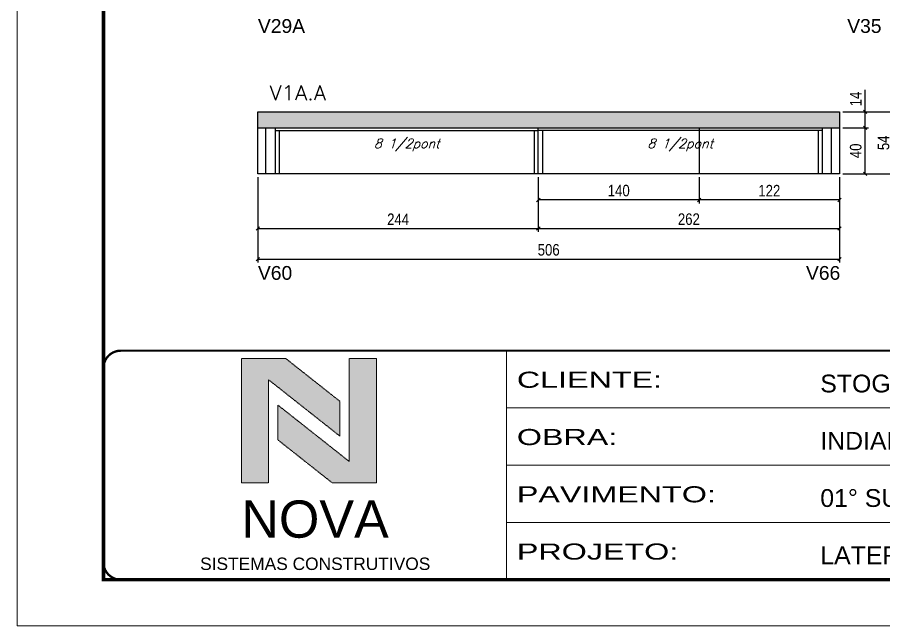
# Model space of a CAD drawing. Extents: x 0 to 6325, y 10169 to 19307.
# Drawn here: x 3170 to 3924, y 14763 to 15292 of the extents above; entities that cross this region are included whole.
import ezdxf

# ---------------------------------------------------------------- set-up
doc = ezdxf.new("R2010")
doc.units = 0
doc.linetypes.add('CONTINUO', pattern=[0])
doc.linetypes.add('DASHED', pattern=[0.75, 0.5, -0.25])
for name, color, linetype in [('1', 1, 'Continuous'), ('5', 5, 'Continuous'), ('COTA', 241, 'Continuous'), ('Painéis', 200, 'Continuous'), ('SARR_2.2x7', 40, 'Continuous'), ('SARR_3.5x7', 81, 'Continuous'), ('texto', 7, 'Continuous')]:
    doc.layers.add(name, color=color, linetype=linetype)
for name, color, linetype, lineweight in [('CARIMBO-LEGENDA', 75, 'Continuous', 15), ('Folhas', 255, 'Continuous', 9), ('SARRAFO DE PRESSAO', 251, 'DASHED', 9), ('Texto Seção', 7, 'Continuous', 15)]:
    doc.layers.add(name, color=color, linetype=linetype, lineweight=lineweight)
doc.styles.add('arial', font='arial.ttf')
doc.styles.add('COTA TECNICA', font='techl___.ttf', dxfattribs={"height": 10})
doc.styles.add('REGUA-120', font='ROMANS.shx', dxfattribs={"height": 15})
doc.styles.add('Romans', font='romans.shx')
doc.styles.get("Standard").update_dxf_attribs({"font": 'arial.ttf'})
doc.styles.add('Tecnologia', font='')
doc.styles.get('Tecnologia').set_extended_font_data('Forgotten Futurist')
doc.dimstyles.new('PAINEL', dxfattribs={"dimtxt": 10, "dimasz": 3, "dimexe": 3, "dimexo": 3, "dimgap": 3, "dimtad": 1, "dimdec": 1, "dimzin": 12, "dimdsep": 46, "dimtxsty": 'COTA TECNICA', "dimblk1": 'OBLIQUE', "dimblk2": 'OBLIQUE', "dimsah": 1, "dimcen": 0.9, "dimclrd": 4, "dimclre": 4, "dimclrt": 240, "dimadec": 1, "dimazin": 3, "dimtfac": 1, "dimtdec": 1, "dimtmove": 0, "dimatfit": 3, "dimfxl": 1, "dimtolj": 1, "dimtzin": 12, "dimarcsym": 0})

# ---------------------------------------------------------------- blocks, each defined once
blk = doc.blocks.new('A$C64660E27')
at = {"layer": 'COTA', "true_color": 0x1a1a1a}
h = blk.add_hatch(color=250, dxfattribs=at)
h.dxf.hatch_style = 1
h.paths.add_polyline_path([(185.36, -11.63), (142.39, -11.63), (142.39, -131.63), (168.79, -131.63), (168.79, -32.18), (237.73, -86.68), (237.73, -53.03)])
at = {"layer": 'COTA'}
h = blk.add_hatch(color=20, dxfattribs=at)
h.dxf.hatch_style = 1
h.paths.add_polyline_path([(273.01, -11.43), (246.61, -11.43), (246.61, -111.07), (177.67, -56.57), (177.67, -90.22), (230.04, -131.63), (273.01, -131.63)])
for p, q in [((142.39, -131.63), (142.39, -11.63)), ((142.39, -11.63), (185.36, -11.63)), ((185.36, -11.63), (237.73, -53.03)), ((273.01, -11.43), (246.61, -11.43)), ((246.61, -111.07), (246.61, -11.43)), ((273.01, -11.43), (273.01, -131.63)), ((168.79, -32.18), (237.73, -86.68)), ((168.79, -131.63), (168.79, -32.18)), ((246.61, -111.07), (177.67, -56.57)), ((177.67, -90.22), (177.67, -56.57)), ((237.73, -86.68), (237.73, -53.03)), ((230.04, -131.63), (177.67, -90.22)), ((142.39, -131.63), (168.79, -131.63)), ((273.01, -131.63), (230.04, -131.63))]:
    blk.add_line(p, q)
at = {"layer": 'CARIMBO-LEGENDA', "color": 7, "linetype": 'Continuous', "ltscale": 100, "style": 'arial'}
blk.add_text('NOVA', height=36, dxfattribs=at).set_placement((142.39, -184.81))
at = {"layer": 'CARIMBO-LEGENDA', "color": 7, "linetype": 'Continuous', "style": 'arial'}
blk.add_text('SISTEMAS CONSTRUTIVOS', height=12, dxfattribs=at).set_placement((102.51, -216.03))
blk = doc.blocks.new('9999999999')
at = {"color": 30, "linetype": 'CONTINUO'}
for p, q in [((98564.56, 34230.21), (98564.56, 34429.45)), ((98564.56, 34379.64), (99583.98, 34379.64)), ((98564.56, 34329.83), (99487.98, 34329.83)), ((98564.56, 34280.02), (99487.98, 34280.02))]:
    blk.add_line(p, q, dxfattribs=at)
at = {"color": 30, "linetype": 'CONTINUO', "const_width": 2}
blk.add_lwpolyline([(99583.98, 34230.21), (99583.98, 34414.45, 0.414214), (99568.98, 34429.45), (98228.98, 34429.45, 0.414214), (98213.98, 34414.45), (98213.98, 34245.21, 0.414214), (98228.98, 34230.21), (99583.98, 34230.21)], format="xyb", dxfattribs=at)
at = {"layer": 'Folhas'}
blk.add_lwpolyline([(98138.98, 34190.21), (99623.98, 34190.21), (99623.98, 35240.21), (98138.98, 35240.21)], close=True, dxfattribs=at)
at = {"layer": 'Folhas', "color": 30, "const_width": 3}
blk.add_lwpolyline([(98213.98, 34230.21), (99583.98, 34230.21), (99583.98, 35200.21), (98213.98, 35200.21)], close=True, dxfattribs=at)
at = {"xscale": 0.9, "yscale": 0.9, "zscale": 0.9}
blk.add_blockref('A$C64660E27', (98205.77, 34433.07), dxfattribs=at)
at = {"color": 7, "linetype": 'Continuous', "ltscale": 5, "style": 'arial'}
for s, height, p in [('STOG', 15.483, (98837.68, 34393.13)), ('INDIANOPOLIS', 15.4829, (98837.68, 34343.32)), ('01° SUBSOLO - PERIFERIA - TRECHO 3', 15.4829, (98837.68, 34293.51)), ('LATERAL DE VIGAS', 15.4829, (98837.68, 34243.7))]:
    blk.add_text(s, height=height, dxfattribs=at).set_placement(p)
at = {"layer": 'Folhas', "color": 7, "style": 'Tecnologia', "width": 1.5}
for s, p in [('CLIENTE:', (98573.65, 34397.17)), ('OBRA:', (98573.65, 34347.31)), ('PAVIMENTO:', (98573.65, 34297.5)), ('PROJETO:', (98573.65, 34247.69))]:
    blk.add_text(s, height=14, dxfattribs=at).set_placement(p)
blk = doc.blocks.new('_Oblique')
at = {"layer": '1', "color": 0, "lineweight": -2}
blk.add_line((-0.5, -0.5), (0.5, 0.5), dxfattribs=at)
blk = doc.blocks.new('*D533')
at = {"layer": 'COTA', "color": 4, "lineweight": -2, "transparency": 16777216}
for p, q in [((3379.36, 15152.93), (3379.36, 15105.35)), ((3623.36, 15152.93), (3623.36, 15105.35)), ((3379.36, 15108.35), (3623.36, 15108.35))]:
    blk.add_line(p, q, dxfattribs=at)
at = {"layer": 'Defpoints', "color": 0, "transparency": 16777216}
for p in [(3379.36, 15155.93), (3623.36, 15155.93), (3623.36, 15108.35)]:
    blk.add_point(p, dxfattribs=at)
at = {"layer": 'COTA', "color": 4, "lineweight": -2, "transparency": 16777216, "xscale": 3, "yscale": 3, "zscale": 3, "rotation": 180}
blk.add_blockref('_Oblique', (3379.36, 15108.35), dxfattribs=at)
at = {"layer": 'COTA', "color": 4, "lineweight": -2, "transparency": 16777216, "xscale": 3, "yscale": 3, "zscale": 3}
blk.add_blockref('_Oblique', (3623.36, 15108.35), dxfattribs=at)
at = {"layer": 'COTA', "color": 240, "transparency": 16777216, "insert": (3501.36, 15116.43), "char_height": 10, "attachment_point": 5, "style": 'COTA TECNICA'}
blk.add_mtext('\\A1;244', dxfattribs=at)
blk = doc.blocks.new('*D534')
at = {"layer": 'COTA', "color": 4, "lineweight": -2, "transparency": 16777216}
for p, q in [((3623.36, 15152.93), (3623.36, 15105.35)), ((3885.36, 15152.93), (3885.36, 15105.35)), ((3623.36, 15108.35), (3885.36, 15108.35))]:
    blk.add_line(p, q, dxfattribs=at)
at = {"layer": 'Defpoints', "color": 0, "transparency": 16777216}
for p in [(3623.36, 15155.93), (3885.36, 15155.93), (3885.36, 15108.35)]:
    blk.add_point(p, dxfattribs=at)
at = {"layer": 'COTA', "color": 4, "lineweight": -2, "transparency": 16777216, "xscale": 3, "yscale": 3, "zscale": 3, "rotation": 180}
blk.add_blockref('_Oblique', (3623.36, 15108.35), dxfattribs=at)
at = {"layer": 'COTA', "color": 4, "lineweight": -2, "transparency": 16777216, "xscale": 3, "yscale": 3, "zscale": 3}
blk.add_blockref('_Oblique', (3885.36, 15108.35), dxfattribs=at)
at = {"layer": 'COTA', "color": 240, "transparency": 16777216, "insert": (3754.36, 15116.46), "char_height": 10, "attachment_point": 5, "style": 'COTA TECNICA'}
blk.add_mtext('\\A1;262', dxfattribs=at)
blk = doc.blocks.new('*D535')
at = {"layer": 'COTA', "color": 4, "lineweight": -2, "transparency": 16777216}
for p, q in [((3763.36, 15152.93), (3763.36, 15130.21)), ((3885.36, 15152.93), (3885.36, 15130.21)), ((3885.36, 15133.21), (3763.36, 15133.21))]:
    blk.add_line(p, q, dxfattribs=at)
at = {"layer": 'Defpoints', "color": 0, "transparency": 16777216}
for p in [(3763.36, 15155.93), (3885.36, 15155.93), (3763.36, 15133.21)]:
    blk.add_point(p, dxfattribs=at)
at = {"layer": 'COTA', "color": 4, "lineweight": -2, "transparency": 16777216, "xscale": 3, "yscale": 3, "zscale": 3, "rotation": 180}
blk.add_blockref('_Oblique', (3763.36, 15133.21), dxfattribs=at)
at = {"layer": 'COTA', "color": 4, "lineweight": -2, "transparency": 16777216, "xscale": 3, "yscale": 3, "zscale": 3}
blk.add_blockref('_Oblique', (3885.36, 15133.21), dxfattribs=at)
at = {"layer": 'COTA', "color": 240, "transparency": 16777216, "insert": (3824.36, 15141.27), "char_height": 10, "attachment_point": 5, "style": 'COTA TECNICA'}
blk.add_mtext('\\A1;122', dxfattribs=at)
blk = doc.blocks.new('*D158')
at = {"layer": 'COTA', "color": 4, "lineweight": -2, "transparency": 16777216}
for p, q in [((3623.36, 15152.93), (3623.36, 15130.21)), ((3763.36, 15152.93), (3763.36, 15130.21)), ((3763.36, 15133.21), (3623.36, 15133.21))]:
    blk.add_line(p, q, dxfattribs=at)
at = {"layer": 'Defpoints', "color": 0, "transparency": 16777216}
for p in [(3623.36, 15155.93), (3763.36, 15155.93), (3623.36, 15133.21)]:
    blk.add_point(p, dxfattribs=at)
at = {"layer": 'COTA', "color": 4, "lineweight": -2, "transparency": 16777216, "xscale": 3, "yscale": 3, "zscale": 3, "rotation": 180}
blk.add_blockref('_Oblique', (3623.36, 15133.21), dxfattribs=at)
at = {"layer": 'COTA', "color": 4, "lineweight": -2, "transparency": 16777216, "xscale": 3, "yscale": 3, "zscale": 3}
blk.add_blockref('_Oblique', (3763.36, 15133.21), dxfattribs=at)
at = {"layer": 'COTA', "color": 240, "transparency": 16777216, "insert": (3693.36, 15141.32), "char_height": 10, "attachment_point": 5, "style": 'COTA TECNICA'}
blk.add_mtext('\\A1;140', dxfattribs=at)
blk = doc.blocks.new('*D536')
at = {"layer": 'COTA', "color": 4, "lineweight": -2, "transparency": 16777216}
for p, q in [((3379.36, 15152.93), (3379.36, 15078.66)), ((3885.36, 15152.93), (3885.36, 15078.66)), ((3379.36, 15081.66), (3885.36, 15081.66))]:
    blk.add_line(p, q, dxfattribs=at)
at = {"layer": 'Defpoints', "color": 0, "transparency": 16777216}
for p in [(3379.36, 15155.93), (3885.36, 15155.93), (3885.36, 15081.66)]:
    blk.add_point(p, dxfattribs=at)
at = {"layer": 'COTA', "color": 4, "lineweight": -2, "transparency": 16777216, "xscale": 3, "yscale": 3, "zscale": 3, "rotation": 180}
blk.add_blockref('_Oblique', (3379.36, 15081.66), dxfattribs=at)
at = {"layer": 'COTA', "color": 4, "lineweight": -2, "transparency": 16777216, "xscale": 3, "yscale": 3, "zscale": 3}
blk.add_blockref('_Oblique', (3885.36, 15081.66), dxfattribs=at)
at = {"layer": 'COTA', "color": 240, "transparency": 16777216, "insert": (3632.36, 15089.77), "char_height": 10, "attachment_point": 5, "style": 'COTA TECNICA'}
blk.add_mtext('\\A1;506', dxfattribs=at)
blk = doc.blocks.new('*D159')
at = {"layer": 'COTA', "color": 4, "lineweight": -2, "transparency": 16777216}
for p, q in [((3907.68, 15209.93), (3907.68, 15229.05)), ((3888.36, 15209.93), (3910.68, 15209.93)), ((3907.68, 15195.93), (3907.68, 15209.93)), ((3888.36, 15195.93), (3910.68, 15195.93))]:
    blk.add_line(p, q, dxfattribs=at)
at = {"layer": 'Defpoints', "color": 0, "transparency": 16777216}
for p in [(3885.36, 15209.93), (3907.68, 15209.93), (3885.36, 15195.93)]:
    blk.add_point(p, dxfattribs=at)
at = {"layer": 'COTA', "color": 4, "lineweight": -2, "transparency": 16777216, "xscale": 3, "yscale": 3, "zscale": 3}
for p, rotation in [((3907.68, 15209.93), 90), ((3907.68, 15195.93), 270)]:
    blk.add_blockref('_Oblique', p, dxfattribs=dict(at, rotation=rotation))
at = {"layer": 'COTA', "color": 240, "transparency": 16777216, "insert": (3899.6, 15220.99), "char_height": 10, "attachment_point": 5, "rotation": 90, "style": 'COTA TECNICA'}
blk.add_mtext('\\A1;14', dxfattribs=at)
blk = doc.blocks.new('*D160')
at = {"layer": 'COTA', "color": 4, "lineweight": -2, "transparency": 16777216}
for p, q in [((3888.36, 15195.93), (3910.68, 15195.93)), ((3907.68, 15155.93), (3907.68, 15195.93)), ((3888.36, 15155.93), (3910.68, 15155.93))]:
    blk.add_line(p, q, dxfattribs=at)
at = {"layer": 'Defpoints', "color": 0, "transparency": 16777216}
for p in [(3885.36, 15195.93), (3907.68, 15195.93), (3885.36, 15155.93)]:
    blk.add_point(p, dxfattribs=at)
at = {"layer": 'COTA', "color": 4, "lineweight": -2, "transparency": 16777216, "xscale": 3, "yscale": 3, "zscale": 3}
for p, rotation in [((3907.68, 15195.93), 90), ((3907.68, 15155.93), 270)]:
    blk.add_blockref('_Oblique', p, dxfattribs=dict(at, rotation=rotation))
at = {"layer": 'COTA', "color": 240, "transparency": 16777216, "insert": (3899.57, 15175.93), "char_height": 10, "attachment_point": 5, "rotation": 90, "style": 'COTA TECNICA'}
blk.add_mtext('\\A1;40', dxfattribs=at)
blk = doc.blocks.new('*D161')
at = {"layer": 'COTA', "color": 4, "lineweight": -2, "transparency": 16777216}
for p, q in [((3888.36, 15209.93), (3934.87, 15209.93)), ((3931.87, 15209.93), (3931.87, 15155.93)), ((3888.36, 15155.93), (3934.87, 15155.93))]:
    blk.add_line(p, q, dxfattribs=at)
at = {"layer": 'Defpoints', "color": 0, "transparency": 16777216}
for p in [(3885.36, 15209.93), (3885.36, 15155.93), (3931.87, 15155.93)]:
    blk.add_point(p, dxfattribs=at)
at = {"layer": 'COTA', "color": 4, "lineweight": -2, "transparency": 16777216, "xscale": 3, "yscale": 3, "zscale": 3}
for p, rotation in [((3931.87, 15209.93), 90), ((3931.87, 15155.93), 270)]:
    blk.add_blockref('_Oblique', p, dxfattribs=dict(at, rotation=rotation))
at = {"layer": 'COTA', "color": 240, "transparency": 16777216, "insert": (3923.76, 15182.93), "char_height": 10, "attachment_point": 5, "rotation": 90, "style": 'COTA TECNICA'}
blk.add_mtext('\\A1;54', dxfattribs=at)

msp = doc.modelspace()

# ---------------------------------------------------------------- hatches: boundary and pattern name
at = {"layer": 'COTA'}
h = msp.add_hatch(dxfattribs=at)
h.set_pattern_fill('AR-CONC', color=256, scale=0.03)
h.set_pattern_definition([(50, (25.5197, 972.428), (5.4655401, -0.4781726), [0.5715, -6.2865]), (355, (25.5197, 972.428), (-1.0573026, 5.7317054), [0.4572, -5.0292175]), (100.451445, (25.975, 972.388), (4.4082374, 5.2535326), [0.4857003, -5.3427073]), (46.1842, (25.52, 973.952), (8.1323712, -1.2612698), [0.85725, -9.42975]), (96.63556, (26.1974, 973.847), (7.122124, 7.4227837), [0.7285507, -8.0140682]), (351.18415, (25.52, 973.952), (7.122124, 7.4227837), [0.685799, -7.543792]), (21, (26.2817, 973.571), (4.5484317, -3.067956), [0.5715, -6.2865]), (326, (26.2817, 973.571), (1.8540609, 5.525639), [0.4572, -5.0292]), (71.451445, (26.661, 973.3154), (6.4024926, 2.457683), [0.4857003, -5.3426981]), (37.5, (25.5197, 972.428), (0.0926581, 2.53665117), [0, -4.96824, 0, -5.1054, 0, -5.04825]), (7.5, (25.5197, 972.428), (2.0045899, 3.00541724), [0, -2.91084, 0, -4.85394, 0, -1.92405]), (327.5, (23.8205, 972.428), (4.06771786, -0.17186232), [0, -1.905, 0, -5.9436, 0, -7.8867]), (317.5, (23.0585, 972.428), (4.4438754, 0.7627947), [0, -2.4765, 0, -3.94716, 0, -5.6007])])
h.paths.add_polyline_path([(3885.36, 15209.93), (3379.36, 15209.93), (3379.36, 15195.93), (3885.36, 15195.93)])

# ---------------------------------------------------------------- linework, layer by layer
for p, q in [((3379.36, 15209.93), (3885.36, 15209.93)), ((3379.36, 15195.93), (3379.36, 15209.93)), ((3885.36, 15209.93), (3885.36, 15195.93))]:
    msp.add_line(p, q, dxfattribs=at)
at = {"layer": 'Painéis', "linetype": 'ByBlock'}
for p, q in [((3379.36, 15195.93), (3885.36, 15195.93)), ((3379.36, 15155.93), (3379.36, 15195.93)), ((3623.36, 15155.93), (3623.36, 15195.93)), ((3763.36, 15195.93), (3763.36, 15155.93)), ((3885.36, 15195.93), (3885.36, 15155.93)), ((3885.36, 15155.93), (3379.36, 15155.93))]:
    msp.add_line(p, q, dxfattribs=at)
at = {"layer": 'SARR_2.2x7', "linetype": 'Continuous'}
for p, q in [((3386.36, 15155.93), (3386.36, 15195.93)), ((3394.36, 15193.73), (3623.36, 15193.73)), ((3870.36, 15193.73), (3623.36, 15193.73)), ((3878.36, 15155.93), (3878.36, 15195.93))]:
    msp.add_line(p, q, dxfattribs=at)
at = {"layer": 'SARR_3.5x7'}
for p, q in [((3394.36, 15195.93), (3394.36, 15155.93)), ((3397.86, 15193.73), (3397.86, 15155.93)), ((3619.86, 15193.73), (3619.86, 15155.93)), ((3626.86, 15193.73), (3626.86, 15155.93)), ((3866.86, 15193.73), (3866.86, 15155.93)), ((3870.36, 15195.93), (3870.36, 15155.93))]:
    msp.add_line(p, q, dxfattribs=at)

# ---------------------------------------------------------------- block references
at = {"layer": 'SARRAFO DE PRESSAO', "color": 6, "linetype": 'ByBlock'}
msp.add_blockref('9999999999', (-94968.98, -19427.36), dxfattribs=at)

# ---------------------------------------------------------------- texts
at = {"layer": '5', "linetype": 'Continuous'}
for s, rotation, p in [('V29A', 359.99996, (3379.36, 15278.54)), ('V35', 359.99996, (3892.16, 15278.54)), ('V60', 359.99996, (3379.36, 15063.73)), ('V66', 0.00004, (3856.26, 15063.73))]:
    msp.add_text(s, height=12, rotation=rotation, dxfattribs=at).set_placement(p)
at = {"layer": 'texto', "color": 2, "char_height": 8, "attachment_point": 5, "style": 'Romans'}
for insert in [(3508.86, 15181.05), (3746.86, 15181.05)]:
    msp.add_mtext('{\\Q19;\\C256;8 1/2pont}', dxfattribs=dict(at, insert=insert))
at = {"layer": 'Texto Seção', "style": 'REGUA-120', "width": 1.05}
msp.add_text('V1A.A', height=13, dxfattribs=at).set_placement((3389.36, 15219.93))

# ---------------------------------------------------------------- dimensions: what is measured, and where the dimension line sits
at = {"layer": 'COTA'}
for base, p1, p2, picture, middle in [((3907.68, 15209.93), (3885.36, 15195.93), (3885.36, 15209.93), '*D159', (3899.6, 15220.99)), ((3931.87, 15155.93), (3885.36, 15209.93), (3885.36, 15155.93), '*D161', (3923.76, 15182.93)), ((3907.68, 15195.93), (3885.36, 15155.93), (3885.36, 15195.93), '*D160', (3899.57, 15175.93))]:
    dim = msp.add_linear_dim(base=base, p1=p1, p2=p2, angle=90, dimstyle='PAINEL', dxfattribs=at)
    dim.commit()
    dim.dimension.update_dxf_attribs({"geometry": picture, "text_midpoint": middle})
for base, p1, p2, picture, middle in [((3623.36, 15108.35), (3379.36, 15155.93), (3623.36, 15155.93), '*D533', (3501.36, 15116.43)), ((3885.36, 15081.66), (3379.36, 15155.93), (3885.36, 15155.93), '*D536', (3632.36, 15089.77)), ((3885.36, 15108.35), (3623.36, 15155.93), (3885.36, 15155.93), '*D534', (3754.36, 15116.46)), ((3623.36, 15133.21), (3763.36, 15155.93), (3623.36, 15155.93), '*D158', (3693.36, 15141.32)), ((3763.36, 15133.21), (3885.36, 15155.93), (3763.36, 15155.93), '*D535', (3824.36, 15141.27))]:
    dim = msp.add_linear_dim(base=base, p1=p1, p2=p2, dimstyle='PAINEL', dxfattribs=at)
    dim.commit()
    dim.dimension.update_dxf_attribs({"geometry": picture, "text_midpoint": middle})

doc.saveas('drawing.dxf')
